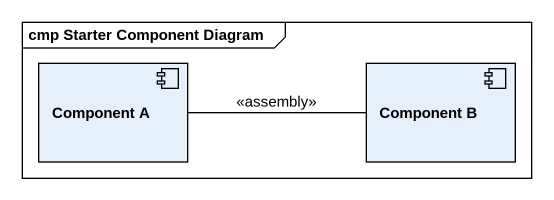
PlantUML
@startuml
mainframe cmp Starter Component Diagram
component "Component A" as Component_A
component "Component B" as Component_B
Component_A -right- Component_B : <<assembly>>
@enduml
